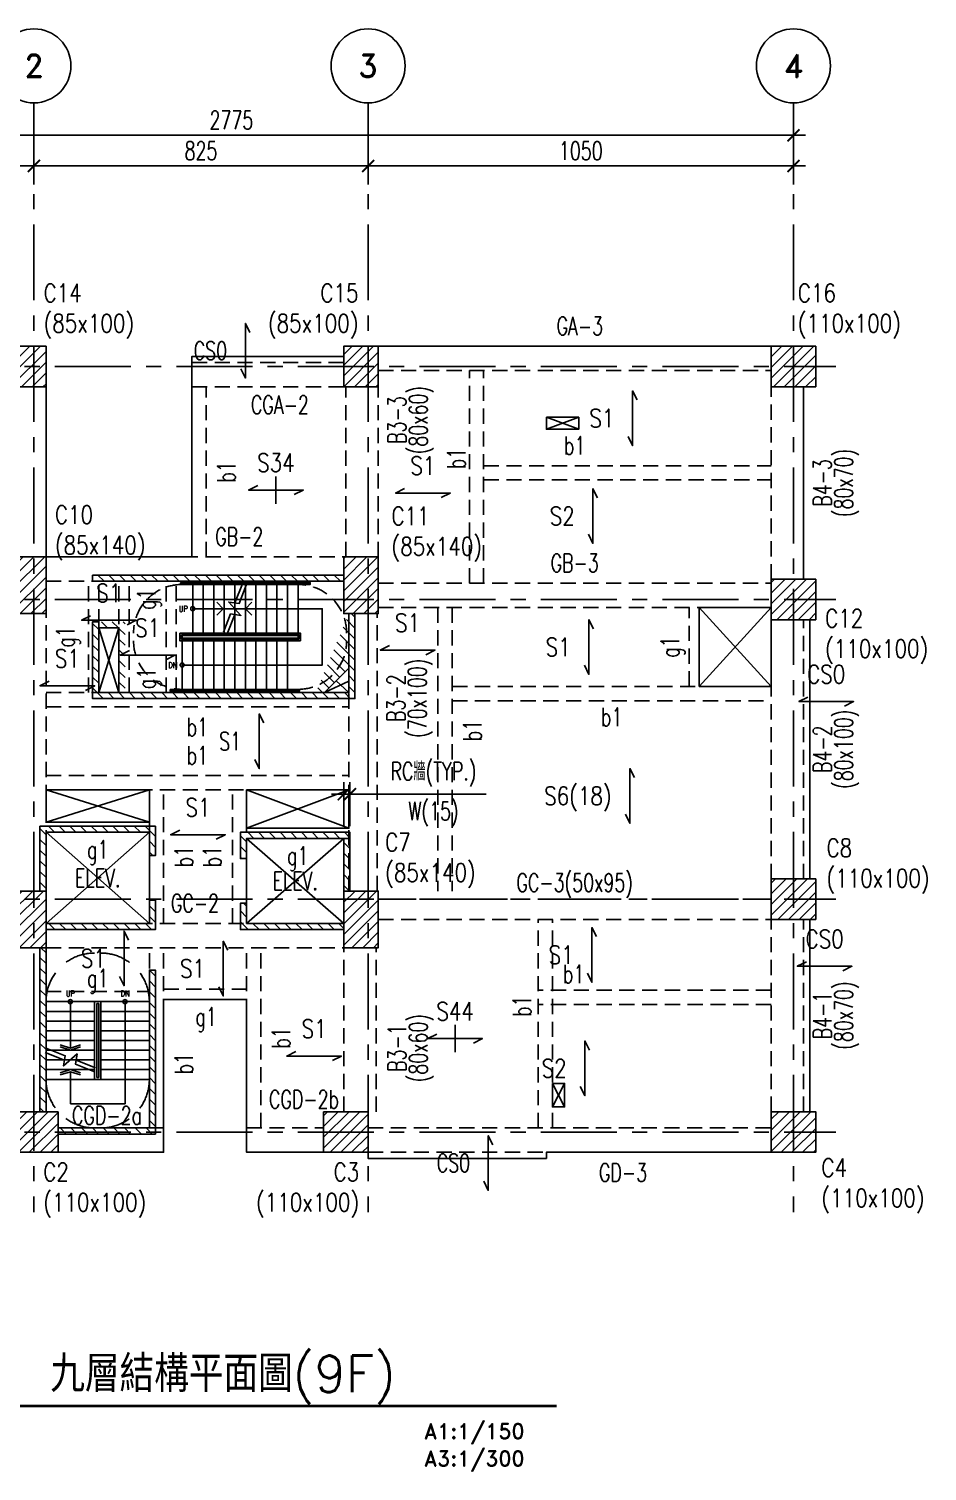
# Model space of a CAD drawing. Header units: millimetres. Extents: x -3377 to 119122, y -22007 to 15479.
# Drawn here: x 65239 to 67457, y -14090 to -10529 of the extents above; entities that cross this region are included whole.
import ezdxf
from ezdxf.enums import TextEntityAlignment as Align

# ---------------------------------------------------------------- set-up
doc = ezdxf.new("R2010")
doc.units = ezdxf.units.MM
doc.header["$LTSCALE"] = 150
doc.header["$MEASUREMENT"] = 0
for name, pattern in [('CENTER', [2, 1.25, -0.25, 0.25, -0.25]), ('CONTINOUS', [0]), ('HIDDEN', [0.375, 0.25, -0.125]), ('HIDDENX2', [0.75, 0.5, -0.25])]:
    doc.linetypes.add(name, pattern=pattern)
doc.layers.get('0').update_dxf_attribs({"plot": 0})
for name, color, linetype in [('S-COL', 7, 'Continuous'), ('S-COLB', 4, 'HIDDEN'), ('S-CONCB-W', 140, 'HIDDEN'), ('S-CONCWALL', 30, 'Continuous'), ('S-DIM', 2, 'Continuous'), ('S-GRID', 1, 'CENTER'), ('S-GRID-DIM', 2, 'Continuous'), ('S-GRID-T', 3, 'Continuous'), ('S-HATCH-COL', 13, 'Continuous'), ('S-HATCH-CONCWALL', 161, 'Continuous'), ('S-OPEN', 13, 'Continuous'), ('S-RCBMB', 3, 'HIDDEN'), ('S-RCBMG', 2, 'HIDDEN'), ('S-SLAB', 5, 'Continuous'), ('S-SLABT', 2, 'Continuous'), ('S-STAIR', 1, 'Continuous'), ('S-TEXT', 2, 'Continuous'), ('S-TEXTB', 3, 'Continuous'), ('S-TEXTC', 3, 'Continuous'), ('S-TEXTG', 2, 'Continuous'), ('S-TITLE', 2, 'Continuous')]:
    doc.layers.add(name, color=color, linetype=linetype)
doc.styles.add('3E', font='simplex.shx', dxfattribs={"width": 0.8, "height": 45, "bigfont": 'dayus.shx'})
doc.styles.add('CD1', font='romand', dxfattribs={"height": 3})
doc.styles.add('CD2', font='romand', dxfattribs={"height": 15})
doc.styles.add('CHINA', font='romans.shx', dxfattribs={"width": 0.8, "bigfont": 'china.shx'})
doc.styles.add('CS4', font='romans.shx', dxfattribs={"width": 0.7, "height": 45, "bigfont": 'lsp.shx'})
doc.dimstyles.new('DIM150', dxfattribs={"dimscale": 15, "dimtxt": 3, "dimasz": 2, "dimexe": 2, "dimexo": 2, "dimgap": 1, "dimtad": 1, "dimdec": 1, "dimdsep": 46, "dimtxsty": 'CS4', "dimblk1": 'ARCHTICK', "dimblk2": 'ARCHTICK', "dimsah": 1, "dimcen": 2, "dimdle": 2, "dimadec": 0, "dimazin": 0, "dimtfac": 1, "dimtdec": 1, "dimtmove": 0, "dimatfit": 3, "dimldrblk": 'TAA', "dimfxl": 0, "dimtolj": 1, "dimarcsym": 0})

# ---------------------------------------------------------------- blocks, each defined once
blk = doc.blocks.new('SG1')
at = {"layer": 'S-GRID-T'}
blk.add_circle((0, 6.09375), 6.09375, dxfattribs=at)
at = {"layer": 'S-GRID-T', "style": 'CD2'}
blk.add_attdef('GRID-BUB', text='', height=3.75, dxfattribs=at).set_placement((0, 6.09375), align=Align.MIDDLE_CENTER)
blk = doc.blocks.new('SG2')
at = {"layer": 'S-GRID-T'}
blk.add_circle((-6.09375, 0), 6.09375, dxfattribs=at)
at = {"layer": 'S-GRID-T', "style": 'CD2'}
blk.add_attdef('GRID-BUB', text='', height=3.75, dxfattribs=at).set_placement((-6.09375, 0), align=Align.MIDDLE_CENTER)
blk = doc.blocks.new('_ARCHTICK')
at = {"color": 0, "linetype": 'ByBlock', "const_width": 0.15}
blk.add_lwpolyline([(-0.5, -0.5), (0.5, 0.5)], dxfattribs=at)
blk = doc.blocks.new('*D71')
at = {"layer": 'DEFPOINTS', "color": 0, "transparency": 16777216}
for p in [(-5535.9, -424.9), (-8310.9, -500.6), (-5535.9, -500.6)]:
    blk.add_point(p, dxfattribs=at)
at = {"layer": 'S-GRID-DIM', "color": 0, "lineweight": -2, "transparency": 16777216}
for p, q in [((-8340.9, -424.9), (-5505.9, -424.9)), ((-8310.9, -470.6), (-8310.9, -394.9)), ((-5535.9, -470.6), (-5535.9, -394.9))]:
    blk.add_line(p, q, dxfattribs=at)
at = {"layer": 'S-GRID-DIM', "color": 0, "lineweight": -2, "transparency": 16777216, "xscale": 30, "yscale": 30, "zscale": 30, "rotation": 180}
blk.add_blockref('_ARCHTICK', (-8310.9, -424.9), dxfattribs=at)
at = {"layer": 'S-GRID-DIM', "color": 0, "lineweight": -2, "transparency": 16777216, "xscale": 30, "yscale": 30, "zscale": 30}
blk.add_blockref('_ARCHTICK', (-5535.9, -424.9), dxfattribs=at)
at = {"layer": 'S-GRID-DIM', "color": 0, "transparency": 16777216, "insert": (-6923.4, -387.4), "char_height": 45, "attachment_point": 5, "style": 'CS4'}
blk.add_mtext('\\A1;2775', dxfattribs=at)
blk = doc.blocks.new('TAA')
at = {"linetype": 'Continuous'}
blk.add_line((0, 0), (-1.66, 0), dxfattribs=at)
blk.add_solid([(-1.5, -0.25), (-1.5, 0.25), (0, 0)], dxfattribs=at)
blk = doc.blocks.new('*D72')
at = {"layer": 'DEFPOINTS', "color": 0, "transparency": 16777216}
for p in [(-7410.9, -500.6), (-8310.9, -576.2), (-7410.9, -576.2)]:
    blk.add_point(p, dxfattribs=at)
at = {"layer": 'S-GRID-DIM', "color": 0, "lineweight": -2, "transparency": 16777216}
for p, q in [((-8310.9, -546.2), (-8310.9, -470.6)), ((-7410.9, -546.2), (-7410.9, -470.6)), ((-8340.9, -500.6), (-7380.9, -500.6))]:
    blk.add_line(p, q, dxfattribs=at)
at = {"layer": 'S-GRID-DIM', "color": 0, "lineweight": -2, "transparency": 16777216, "xscale": 30, "yscale": 30, "zscale": 30, "rotation": 180}
blk.add_blockref('_ARCHTICK', (-8310.9, -500.6), dxfattribs=at)
at = {"layer": 'S-GRID-DIM', "color": 0, "lineweight": -2, "transparency": 16777216, "xscale": 30, "yscale": 30, "zscale": 30}
blk.add_blockref('_ARCHTICK', (-7410.9, -500.6), dxfattribs=at)
at = {"layer": 'S-GRID-DIM', "color": 0, "transparency": 16777216, "insert": (-7860.9, -463.1), "char_height": 45, "attachment_point": 5, "style": 'CS4'}
blk.add_mtext('\\A1;900', dxfattribs=at)
blk = doc.blocks.new('*D73')
at = {"layer": 'DEFPOINTS', "color": 0, "transparency": 16777216}
for p in [(-6585.9, -500.6), (-7410.9, -576.2), (-6585.9, -576.2)]:
    blk.add_point(p, dxfattribs=at)
at = {"layer": 'S-GRID-DIM', "color": 0, "lineweight": -2, "transparency": 16777216}
for p, q in [((-7410.9, -546.2), (-7410.9, -470.6)), ((-6585.9, -546.2), (-6585.9, -470.6)), ((-7440.9, -500.6), (-6555.9, -500.6))]:
    blk.add_line(p, q, dxfattribs=at)
at = {"layer": 'S-GRID-DIM', "color": 0, "lineweight": -2, "transparency": 16777216, "xscale": 30, "yscale": 30, "zscale": 30, "rotation": 180}
blk.add_blockref('_ARCHTICK', (-7410.9, -500.6), dxfattribs=at)
at = {"layer": 'S-GRID-DIM', "color": 0, "lineweight": -2, "transparency": 16777216, "xscale": 30, "yscale": 30, "zscale": 30}
blk.add_blockref('_ARCHTICK', (-6585.9, -500.6), dxfattribs=at)
at = {"layer": 'S-GRID-DIM', "color": 0, "transparency": 16777216, "insert": (-6998.4, -463.1), "char_height": 45, "attachment_point": 5, "style": 'CS4'}
blk.add_mtext('\\A1;825', dxfattribs=at)
blk = doc.blocks.new('*D74')
at = {"layer": 'DEFPOINTS', "color": 0, "transparency": 16777216}
for p in [(-5535.9, -500.6), (-6585.9, -576.2), (-5535.9, -576.2)]:
    blk.add_point(p, dxfattribs=at)
at = {"layer": 'S-GRID-DIM', "color": 0, "lineweight": -2, "transparency": 16777216}
for p, q in [((-6585.9, -546.2), (-6585.9, -470.6)), ((-5535.9, -546.2), (-5535.9, -470.6)), ((-6615.9, -500.6), (-5505.9, -500.6))]:
    blk.add_line(p, q, dxfattribs=at)
at = {"layer": 'S-GRID-DIM', "color": 0, "lineweight": -2, "transparency": 16777216, "xscale": 30, "yscale": 30, "zscale": 30, "rotation": 180}
blk.add_blockref('_ARCHTICK', (-6585.9, -500.6), dxfattribs=at)
at = {"layer": 'S-GRID-DIM', "color": 0, "lineweight": -2, "transparency": 16777216, "xscale": 30, "yscale": 30, "zscale": 30}
blk.add_blockref('_ARCHTICK', (-5535.9, -500.6), dxfattribs=at)
at = {"layer": 'S-GRID-DIM', "color": 0, "transparency": 16777216, "insert": (-6060.9, -463.1), "char_height": 45, "attachment_point": 5, "style": 'CS4'}
blk.add_mtext('\\A1;1050', dxfattribs=at)
blk = doc.blocks.new('*D75')
at = {"layer": 'DEFPOINTS', "color": 0, "transparency": 16777216}
for p in [(-8779.1, -995.9), (-8703.4, -995.9), (-8703.4, -2885.9)]:
    blk.add_point(p, dxfattribs=at)
at = {"layer": 'S-GRID-DIM', "color": 0, "lineweight": -2, "transparency": 16777216}
for p, q in [((-8733.4, -995.9), (-8809.1, -995.9)), ((-8779.1, -2915.9), (-8779.1, -965.9)), ((-8733.4, -2885.9), (-8809.1, -2885.9))]:
    blk.add_line(p, q, dxfattribs=at)
at = {"layer": 'S-GRID-DIM', "color": 0, "lineweight": -2, "transparency": 16777216, "xscale": 30, "yscale": 30, "zscale": 30}
for p, rotation in [((-8779.1, -995.9), 90), ((-8779.1, -2885.9), 270)]:
    blk.add_blockref('_ARCHTICK', p, dxfattribs=dict(at, rotation=rotation))
at = {"layer": 'S-GRID-DIM', "color": 0, "transparency": 16777216, "insert": (-8816.6, -1940.9), "char_height": 45, "attachment_point": 5, "rotation": 90, "style": 'CS4'}
blk.add_mtext('\\A1;1890', dxfattribs=at)
blk = doc.blocks.new('*D76')
at = {"layer": 'DEFPOINTS', "color": 0, "transparency": 16777216}
for p in [(-8703.4, -2310.9), (-8627.8, -2310.9), (-8627.8, -2885.9)]:
    blk.add_point(p, dxfattribs=at)
at = {"layer": 'S-GRID-DIM', "color": 0, "lineweight": -2, "transparency": 16777216}
for p, q in [((-8657.8, -2310.9), (-8733.4, -2310.9)), ((-8703.4, -2915.9), (-8703.4, -2280.9)), ((-8657.8, -2885.9), (-8733.4, -2885.9))]:
    blk.add_line(p, q, dxfattribs=at)
at = {"layer": 'S-GRID-DIM', "color": 0, "lineweight": -2, "transparency": 16777216, "xscale": 30, "yscale": 30, "zscale": 30}
for p, rotation in [((-8703.4, -2310.9), 90), ((-8703.4, -2885.9), 270)]:
    blk.add_blockref('_ARCHTICK', p, dxfattribs=dict(at, rotation=rotation))
at = {"layer": 'S-GRID-DIM', "color": 0, "transparency": 16777216, "insert": (-8740.9, -2598.4), "char_height": 45, "attachment_point": 5, "rotation": 90, "style": 'CS4'}
blk.add_mtext('\\A1;575', dxfattribs=at)
blk = doc.blocks.new('*D77')
at = {"layer": 'DEFPOINTS', "color": 0, "transparency": 16777216}
for p in [(-8703.4, -1570.9), (-8627.8, -1570.9), (-8627.8, -2310.9)]:
    blk.add_point(p, dxfattribs=at)
at = {"layer": 'S-GRID-DIM', "color": 0, "lineweight": -2, "transparency": 16777216}
for p, q in [((-8703.4, -2340.9), (-8703.4, -1540.9)), ((-8657.8, -1570.9), (-8733.4, -1570.9)), ((-8657.8, -2310.9), (-8733.4, -2310.9))]:
    blk.add_line(p, q, dxfattribs=at)
at = {"layer": 'S-GRID-DIM', "color": 0, "lineweight": -2, "transparency": 16777216, "xscale": 30, "yscale": 30, "zscale": 30}
for p, rotation in [((-8703.4, -1570.9), 90), ((-8703.4, -2310.9), 270)]:
    blk.add_blockref('_ARCHTICK', p, dxfattribs=dict(at, rotation=rotation))
at = {"layer": 'S-GRID-DIM', "color": 0, "transparency": 16777216, "insert": (-8740.9, -1940.9), "char_height": 45, "attachment_point": 5, "rotation": 90, "style": 'CS4'}
blk.add_mtext('\\A1;740', dxfattribs=at)
blk = doc.blocks.new('*D78')
at = {"layer": 'DEFPOINTS', "color": 0, "transparency": 16777216}
for p in [(-8703.4, -995.9), (-8627.8, -995.9), (-8627.8, -1570.9)]:
    blk.add_point(p, dxfattribs=at)
at = {"layer": 'S-GRID-DIM', "color": 0, "lineweight": -2, "transparency": 16777216}
for p, q in [((-8657.8, -995.9), (-8733.4, -995.9)), ((-8703.4, -1600.9), (-8703.4, -965.9)), ((-8657.8, -1570.9), (-8733.4, -1570.9))]:
    blk.add_line(p, q, dxfattribs=at)
at = {"layer": 'S-GRID-DIM', "color": 0, "lineweight": -2, "transparency": 16777216, "xscale": 30, "yscale": 30, "zscale": 30}
for p, rotation in [((-8703.4, -995.9), 90), ((-8703.4, -1570.9), 270)]:
    blk.add_blockref('_ARCHTICK', p, dxfattribs=dict(at, rotation=rotation))
at = {"layer": 'S-GRID-DIM', "color": 0, "transparency": 16777216, "insert": (-8740.9, -1283.4), "char_height": 45, "attachment_point": 5, "rotation": 90, "style": 'CS4'}
blk.add_mtext('\\A1;575', dxfattribs=at)
blk = doc.blocks.new('COL(2F-16F)')
for points in [[(-8365.9, -945.9), (-8255.9, -945.9), (-8255.9, -1045.9), (-8365.9, -1045.9)], [(-7380.9, -945.9), (-7465.9, -945.9), (-7465.9, -1045.9), (-7380.9, -1045.9)], [(-6645.9, -945.9), (-6560.9, -945.9), (-6560.9, -1045.9), (-6645.9, -1045.9)], [(-5590.9, -945.9), (-5480.9, -945.9), (-5480.9, -1045.9), (-5590.9, -1045.9)], [(-7380.9, -1465.9), (-7465.9, -1465.9), (-7465.9, -1605.9), (-7380.9, -1605.9)], [(-6645.9, -1465.9), (-6560.9, -1465.9), (-6560.9, -1605.9), (-6645.9, -1605.9)], [(-8365.9, -1510.9), (-8255.9, -1510.9), (-8255.9, -1610.9), (-8365.9, -1610.9)], [(-5590.9, -1520.9), (-5480.9, -1520.9), (-5480.9, -1620.9), (-5590.9, -1620.9)], [(-8365.9, -2245.9), (-8255.9, -2245.9), (-8255.9, -2345.9), (-8365.9, -2345.9)], [(-5590.9, -2260.9), (-5480.9, -2260.9), (-5480.9, -2360.9), (-5590.9, -2360.9)], [(-7465.9, -2290.9), (-7380.9, -2290.9), (-7380.9, -2430.9), (-7465.9, -2430.9)], [(-6645.9, -2290.9), (-6560.9, -2290.9), (-6560.9, -2430.9), (-6645.9, -2430.9)], [(-8365.9, -2835.9), (-8255.9, -2835.9), (-8255.9, -2935.9), (-8365.9, -2935.9)], [(-7350.9, -2835.9), (-7460.9, -2835.9), (-7460.9, -2935.9), (-7350.9, -2935.9)], [(-6695.9, -2835.9), (-6585.9, -2835.9), (-6585.9, -2935.9), (-6695.9, -2935.9)], [(-5590.9, -2835.9), (-5480.9, -2835.9), (-5480.9, -2935.9), (-5590.9, -2935.9)]]:
    blk.add_lwpolyline(points, close=True)
blk = doc.blocks.new('WALL(2F-14F)')
for points in [[(-7265.9, -1510.9), (-6645.9, -1510.9), (-6645.9, -1525.9), (-7265.9, -1525.9)], [(-7395.9, -2430.9), (-7380.9, -2430.9), (-7380.9, -2835.9), (-7395.9, -2835.9)]]:
    blk.add_lwpolyline(points, close=True)
for points in [[(-6633.4, -1800.9), (-7250.9, -1800.9), (-7250.9, -1625.9), (-7265.9, -1625.9), (-7265.9, -1815.9), (-6618.4, -1815.9), (-6618.4, -1605.9), (-6633.4, -1605.9)], [(-6633.4, -1605.9), (-6633.4, -1800.9)], [(-7380.9, -2290.9), (-7380.9, -2145.9), (-7125.9, -2145.9), (-7125.9, -2203.4), (-7110.9, -2203.4), (-7110.9, -2130.9), (-7395.9, -2130.9), (-7395.9, -2290.9), (-7380.9, -2290.9)], [(-6630.9, -2290.9), (-6630.9, -2145.9), (-6900.9, -2145.9), (-6900.9, -2210.9), (-6885.9, -2210.9), (-6885.9, -2160.9), (-6645.9, -2160.9), (-6645.9, -2290.9), (-6630.9, -2290.9)], [(-7380.9, -2385.9), (-7110.9, -2385.9), (-7110.9, -2313.4), (-7125.9, -2313.4), (-7125.9, -2370.9), (-7380.9, -2370.9), (-7380.9, -2385.9)], [(-7350.9, -2875.9), (-7125.9, -2875.9), (-7125.9, -2485.9), (-7110.9, -2485.9), (-7110.9, -2890.9), (-7350.9, -2890.9), (-7350.9, -2875.9)]]:
    blk.add_lwpolyline(points)
at = {"elevation": 1.1}
blk.add_lwpolyline([(-6645.9, -2370.9), (-6885.9, -2370.9), (-6885.9, -2320.9), (-6900.9, -2320.9), (-6900.9, -2385.9), (-6645.9, -2385.9), (-6645.9, -2370.9)], dxfattribs=at)
blk = doc.blocks.new('*D129')
at = {"layer": 'DEFPOINTS', "color": 0, "transparency": 16777216}
for p in [(66031.5, -12418.7), (66016.5, -12527.9), (66031.5, -12527.9)]:
    blk.add_point(p, dxfattribs=at)
at = {"layer": 'S-DIM', "color": 0, "lineweight": -2, "transparency": 16777216}
for p, q in [((66016.5, -12497.9), (66016.5, -12388.7)), ((66031.5, -12497.9), (66031.5, -12388.7)), ((66016.5, -12418.7), (65986.5, -12418.7)), ((66016.5, -12418.7), (66031.5, -12418.7)), ((66031.5, -12418.7), (66367.8, -12418.7))]:
    blk.add_line(p, q, dxfattribs=at)
at = {"layer": 'S-DIM', "color": 0, "lineweight": -2, "transparency": 16777216, "xscale": 30, "yscale": 30, "zscale": 30}
blk.add_blockref('_ARCHTICK', (66016.5, -12418.7), dxfattribs=at)
at = {"layer": 'S-DIM', "color": 0, "lineweight": -2, "transparency": 16777216, "xscale": 30, "yscale": 30, "zscale": 30, "rotation": 180}
blk.add_blockref('_ARCHTICK', (66031.5, -12418.7), dxfattribs=at)
at = {"layer": 'S-DIM', "color": 0, "transparency": 16777216, "char_height": 45, "attachment_point": 5, "style": 'CS4'}
for s, insert in [('\\A1;RC牆(TYP.)', (66237.9, -12369.5)), ('\\A1;W(15)', (66237.9, -12468))]:
    blk.add_mtext(s, dxfattribs=dict(at, insert=insert))
blk = doc.blocks.new('_PStStr')
blk.add_circle((0, 0), 0.05)
blk = doc.blocks.new('STAIR(2F-16F)')
for p, q in [((-7018.9, -1653.9, -0.5), (-7018.9, -1533.9, -0.5)), ((-6992.9, -1653.9), (-6992.9, -1533.9)), ((-6966.9, -1653.9), (-6966.9, -1533.9)), ((-6940.9, -1653.9), (-6940.9, -1533.9)), ((-6914.9, -1653.9), (-6914.9, -1533.9)), ((-6896.2, -1532.1), (-6914.7, -1579.6)), ((-6888.9, -1653.9), (-6888.9, -1533.9)), ((-6862.9, -1653.9), (-6862.9, -1533.9)), ((-6836.9, -1653.9), (-6836.9, -1533.9)), ((-6810.9, -1653.9), (-6810.9, -1533.9)), ((-6784.9, -1653.9), (-6784.9, -1533.9)), ((-6758.9, -1653.9), (-6758.9, -1533.9)), ((-6933.6, -1655.7), (-6915.1, -1608.2)), ((-7044.9, -1672.9), (-7044.9, -1792.9)), ((-7018.9, -1672.9, 0.5), (-7018.9, -1792.9, 0.5)), ((-6992.9, -1672.9, 0.5), (-6992.9, -1792.9, 0.5)), ((-6966.9, -1672.9, 0.5), (-6966.9, -1792.9, 0.5)), ((-6940.9, -1672.9, 0.5), (-6940.9, -1792.9, 0.5)), ((-6914.9, -1672.9, 0.5), (-6914.9, -1792.9, 0.5)), ((-6888.9, -1672.9, 0.5), (-6888.9, -1792.9, 0.5)), ((-6862.9, -1672.9, 0.5), (-6862.9, -1792.9, 0.5)), ((-6836.9, -1672.9, 0.5), (-6836.9, -1792.9, 0.5)), ((-6810.9, -1672.9, 0.5), (-6810.9, -1792.9, 0.5)), ((-6784.9, -1672.9, 0.5), (-6784.9, -1792.9, 0.5)), ((-7185.9, -2563.9), (-7185.9, -2815.9)), ((-7382.7, -2689.6), (-7335.1, -2708.6)), ((-7320.9, -2815.9), (-7320.9, -2736.9)), ((-7259, -2727.3), (-7306.6, -2708.2)), ((-7185.9, -2815.9), (-7320.9, -2815.9))]:
    blk.add_line(p, q)
at = {"linetype": 'CONTINOUS'}
for p, q in [((-7260.9, -2563.9), (-7380.9, -2563.9)), ((-7260.9, -2563.9), (-7260.9, -2674.9)), ((-7245.9, -2563.9), (-7260.9, -2563.9)), ((-7245.9, -2563.9), (-7125.9, -2563.9)), ((-7245.9, -2755.9), (-7245.9, -2563.9)), ((-7260.9, -2587.9), (-7380.9, -2587.9)), ((-7255.9, -2568.9), (-7255.9, -2676.2)), ((-7250.9, -2568.9), (-7255.9, -2568.9)), ((-7250.9, -2750.9), (-7250.9, -2568.9)), ((-7245.9, -2587.9), (-7125.9, -2587.9)), ((-7260.9, -2611.9), (-7380.9, -2611.9)), ((-7245.9, -2611.9), (-7125.9, -2611.9)), ((-7260.9, -2635.9), (-7380.9, -2635.9)), ((-7260.9, -2659.9), (-7380.9, -2659.9)), ((-7245.9, -2635.9), (-7125.9, -2635.9)), ((-7245.9, -2659.9), (-7125.9, -2659.9)), ((-7260.9, -2683.9), (-7380.9, -2683.9)), ((-7260.9, -2683.9), (-7380.9, -2683.9)), ((-7260.9, -2674.9), (-7260.9, -2755.9)), ((-7255.9, -2676.2), (-7255.9, -2750.9)), ((-7245.9, -2683.9), (-7125.9, -2683.9)), ((-7245.9, -2683.9), (-7125.9, -2683.9)), ((-7260.9, -2707.9), (-7380.9, -2707.9)), ((-7260.9, -2731.9), (-7380.9, -2731.9)), ((-7260.9, -2731.9), (-7380.9, -2731.9)), ((-7245.9, -2707.9), (-7125.9, -2707.9)), ((-7245.9, -2731.9), (-7125.9, -2731.9)), ((-7245.9, -2731.9), (-7125.9, -2731.9)), ((-7260.9, -2755.9), (-7380.9, -2755.9)), ((-7260.9, -2755.9), (-7245.9, -2755.9)), ((-7255.9, -2750.9), (-7250.9, -2750.9)), ((-7245.9, -2755.9), (-7125.9, -2755.9))]:
    blk.add_line(p, q, dxfattribs=at)
for points, elevation in [([(-7048.9, -1533.9), (-6728.9, -1533.9), (-6728.9, -1529.9), (-7048.9, -1529.9)], -0.5), ([(-7074.9, -1792.9), (-6754.9, -1792.9), (-6754.9, -1796.9), (-7074.9, -1796.9)], 0.5)]:
    blk.add_lwpolyline(points, close=True, dxfattribs=dict(elevation=elevation))
for points in [[(-6942.9, -1652.1), (-6925.2, -1606.7), (-6899.9, -1610.5), (-6929.9, -1577.3), (-6904.5, -1581.2), (-6886.8, -1535.7)], [(-7018.9, -1593.9), (-7018.9, -1593.9), (-6698.9, -1593.9), (-6698.9, -1732.9), (-7044.9, -1732.9)], [(-6959.2, -1578), (-6943.3, -1593.9), (-6959.2, -1609.8)], [(-6873, -1578), (-6888.9, -1593.9), (-6873, -1609.8)], [(-7050.9, -1653.9), (-6752.9, -1653.9), (-6752.9, -1672.9), (-7050.9, -1672.9), (-7050.9, -1653.9), (-7050.9, -1653.9)], [(-7380.9, -2563.9), (-7380.9, -2755.9)], [(-7320.9, -2678.9), (-7320.9, -2563.9)], [(-7125.9, -2755.9), (-7125.9, -2563.9)], [(-7379, -2679.3), (-7333.5, -2697.5), (-7337.6, -2722.8), (-7304.2, -2693.1), (-7308.2, -2718.4), (-7262.7, -2736.6)], [(-7345.7, -2670.9), (-7320.9, -2678.9), (-7296.1, -2670.9)], [(-7345.7, -2675.9), (-7320.9, -2683.9), (-7296.1, -2675.9)], [(-7345.7, -2740), (-7320.9, -2731.9), (-7296.1, -2740)], [(-7345.7, -2745), (-7320.9, -2736.9), (-7296.1, -2745)]]:
    blk.add_lwpolyline(points)
for points in [[(-7046.9, -1657.9), (-6756.9, -1657.9), (-6756.9, -1668.9), (-7046.9, -1668.9)], [(-7044.9, -1659.9), (-6758.9, -1659.9), (-6758.9, -1666.9), (-7044.9, -1666.9)]]:
    blk.add_lwpolyline(points, close=True)
for centre in [(-7320.9, -2563.9), (-7185.9, -2563.9)]:
    blk.add_circle(centre, 5)
at = {"linetype": 'HIDDEN'}
for centre, start, end in [((-7044.9, -1653.9), 90, 180), ((-6758.9, -1653.9, 0.5), 0, 90), ((-7044.9, -1672.9, 0.5), 180, 270), ((-6758.9, -1672.9, 1.1), 270, 0)]:
    blk.add_arc(centre, 120, start, end, dxfattribs=at)
at = {"linetype": 'HIDDENX2'}
for centre, start, end in [((-7260.9, -2563.9), 90.0007, 179.9999), ((-7245.9, -2563.9), 0.0001, 89.9993), ((-7260.9, -2755.9), 180.0008, 270.0033), ((-7245.9, -2755.9), 269.9967, 359.9992)]:
    blk.add_arc(centre, 120, start, end, dxfattribs=at)
at = {"extrusion": (0, 0, -1), "xscale": 100.0331502916424, "yscale": 100.0331502916424, "zscale": -1.000331502916421, "rotation": 90}
for p in [(7018.9, -1593.9), (7044.9, -1732.9)]:
    blk.add_blockref('_PStStr', p, dxfattribs=at)
at = {"style": 'CHINA', "width": 0.8}
for s, p in [('UP', (-7053.1, -1601.6, -0.5)), ('DN', (-7079.1, -1740.6)), ('UP', (-7331.9, -2551.2)), ('DN', (-7196.9, -2551.2))]:
    blk.add_text(s, height=15, dxfattribs=at).set_placement(p)
blk = doc.blocks.new('LINE(2)')
at = {"layer": 'S-GRID'}
for points in [[(-8310.87, -344.9), (-8310.87, -3083.41)], [(-7410.87, -344.9), (-7410.87, -3083.41)], [(-6585.87, -344.9), (-6585.87, -3083.41)], [(-5535.87, -344.9), (-5535.87, -3083.41)], [(-8859.11, -995.91), (-5430.87, -995.91)], [(-8859.11, -1570.91), (-5430.87, -1570.91)], [(-8859.11, -2310.91), (-5430.87, -2310.91)], [(-8859.11, -2885.91), (-5430.87, -2885.91)]]:
    blk.add_lwpolyline(points, dxfattribs=at)
at = {"layer": 'S-GRID-T', "xscale": 15, "yscale": 15, "zscale": 15}
for name, p, values in [('SG1', (-8310.87, -344.9), {'GRID-BUB': '1'}), ('SG1', (-7410.87, -344.9), {'GRID-BUB': '2'}), ('SG1', (-6585.87, -344.9), {'GRID-BUB': '3'}), ('SG1', (-5535.87, -344.9), {'GRID-BUB': '4'}), ('SG2', (-8859.11, -995.91), {'GRID-BUB': 'A'}), ('SG2', (-8859.11, -1570.91), {'GRID-BUB': 'B'}), ('SG2', (-8859.11, -2310.91), {'GRID-BUB': 'C'}), ('SG2', (-8859.11, -2885.91), {'GRID-BUB': 'D'})]:
    blk.add_blockref(name, p, dxfattribs=at).add_auto_attribs(values)
at = {"layer": 'S-GRID-DIM'}
for base, p1, p2, picture, middle in [((-5535.87, -424.9), (-8310.87, -500.57), (-5535.87, -500.57), '*D71', (-6923.37, -387.4)), ((-7410.87, -500.57), (-8310.87, -576.23), (-7410.87, -576.23), '*D72', (-7860.87, -463.07)), ((-6585.87, -500.57), (-7410.87, -576.23), (-6585.87, -576.23), '*D73', (-6998.37, -463.07)), ((-5535.87, -500.57), (-6585.87, -576.23), (-5535.87, -576.23), '*D74', (-6060.87, -463.07))]:
    dim = blk.add_linear_dim(base=base, p1=p1, p2=p2, dimstyle='DIM150', dxfattribs=at)
    dim.commit()
    dim.dimension.update_dxf_attribs({"geometry": picture, "text_midpoint": middle})
for base, p1, p2, picture, middle in [((-8779.11, -995.91), (-8703.44, -2885.91), (-8703.44, -995.91), '*D75', (-8816.61, -1940.91)), ((-8703.44, -995.91), (-8627.78, -1570.91), (-8627.78, -995.91), '*D78', (-8740.94, -1283.41)), ((-8703.44, -1570.91), (-8627.78, -2310.91), (-8627.78, -1570.91), '*D77', (-8740.94, -1940.91)), ((-8703.44, -2310.91), (-8627.78, -2885.91), (-8627.78, -2310.91), '*D76', (-8740.94, -2598.41))]:
    dim = blk.add_linear_dim(base=base, p1=p1, p2=p2, angle=90, dimstyle='DIM150', dxfattribs=at)
    dim.commit()
    dim.dimension.update_dxf_attribs({"geometry": picture, "text_midpoint": middle})

msp = doc.modelspace()

# ---------------------------------------------------------------- hatches: boundary and pattern name
at = {"layer": 'S-HATCH-COL'}
h = msp.add_hatch(dxfattribs=at)
h.set_pattern_fill('ANSI31', color=256, scale=150, style=0)
h.set_pattern_definition([(45, (24220.8, -18127.114), (-13.258252, 13.258252), [])])
h.paths.add_polyline_path([(67071.53, -11887.89), (67181.53, -11887.89), (67181.53, -11987.89), (67071.53, -11987.89)])
h.paths.add_polyline_path([(67071.53, -12627.89), (67181.53, -12627.89), (67181.53, -12727.89), (67071.53, -12727.89)])
h.paths.add_polyline_path([(67071.53, -13202.89), (67181.53, -13202.89), (67181.53, -13302.89), (67071.53, -13302.89)])
h.paths.add_polyline_path([(65966.53, -13202.89), (66076.53, -13202.89), (66076.53, -13302.89), (65966.53, -13302.89)])
h.paths.add_polyline_path([(65311.53, -13202.89), (65201.53, -13202.89), (65201.53, -13302.89), (65311.53, -13302.89)])
h.paths.add_polyline_path([(64296.53, -11312.89), (64406.53, -11312.89), (64406.53, -11412.89), (64296.53, -11412.89)])
h.paths.add_polyline_path([(64296.53, -11877.89), (64406.53, -11877.89), (64406.53, -11977.89), (64296.53, -11977.89)])
h.paths.add_polyline_path([(64296.53, -12612.89), (64406.53, -12612.89), (64406.53, -12712.89), (64296.53, -12712.89)])
h.paths.add_polyline_path([(64296.53, -13202.89), (64406.53, -13202.89), (64406.53, -13302.89), (64296.53, -13302.89)])
h.paths.add_polyline_path([(65281.53, -11312.89), (65196.53, -11312.89), (65196.53, -11412.89), (65281.53, -11412.89)])
h.paths.add_polyline_path([(66016.53, -12657.89), (66101.53, -12657.89), (66101.53, -12797.89), (66016.53, -12797.89)])
h.paths.add_polyline_path([(66016.53, -11832.89), (66101.53, -11832.89), (66101.53, -11972.89), (66016.53, -11972.89)])
h.paths.add_polyline_path([(65281.53, -11832.89), (65196.53, -11832.89), (65196.53, -11972.89), (65281.53, -11972.89)])
h.paths.add_polyline_path([(65196.53, -12657.89), (65281.53, -12657.89), (65281.53, -12797.89), (65196.53, -12797.89)])
h.paths.add_polyline_path([(66016.53, -11312.89), (66101.53, -11312.89), (66101.53, -11412.89), (66016.53, -11412.89)])
h.paths.add_polyline_path([(67071.53, -11312.89), (67181.53, -11312.89), (67181.53, -11412.89), (67071.53, -11412.89)])
at = {"layer": 'S-HATCH-CONCWALL'}
h = msp.add_hatch(dxfattribs=at)
h.set_pattern_fill('ANSI31', color=256, scale=150, angle=90, style=0)
h.set_pattern_definition([(135, (24220.8, -18127.114), (-13.258252, -13.258252), [])])
h.paths.add_polyline_path([(65266.53, -12797.89), (65281.53, -12797.89), (65281.53, -13202.89), (65266.53, -13202.89)])
h.paths.add_polyline_path([(65311.53, -13242.89), (65536.53, -13242.89), (65536.53, -12852.89), (65551.53, -12852.89), (65551.53, -13257.89), (65311.53, -13257.89)])
h.paths.add_polyline_path([(65281.53, -12752.89), (65551.53, -12752.89), (65551.53, -12680.39), (65536.53, -12680.39), (65536.53, -12737.89), (65281.53, -12737.89)])
h.paths.add_polyline_path([(65281.53, -12657.89), (65281.53, -12512.89), (65536.53, -12512.89), (65536.53, -12570.39), (65551.53, -12570.39), (65551.53, -12497.89), (65266.53, -12497.89), (65266.53, -12657.89)])
h.paths.add_polyline_path([(66031.53, -12657.89), (66031.53, -12512.89), (65761.53, -12512.89), (65761.53, -12577.89), (65776.53, -12577.89), (65776.53, -12527.89), (66016.53, -12527.89), (66016.53, -12657.89)])
edge = h.paths.add_edge_path()
edge.add_line((66016.53, -12737.89), (65776.53, -12737.89))
edge.add_line((65776.53, -12737.89), (65776.53, -12687.89))
edge.add_line((65776.53, -12687.89), (65761.53, -12687.89))
edge.add_line((65761.53, -12687.89), (65761.53, -12752.89))
edge.add_line((65761.53, -12752.89), (66016.53, -12752.89))
edge.add_line((66016.53, -12752.89), (66016.53, -12737.89))
h.paths.add_polyline_path([(65396.53, -11877.89), (66016.53, -11877.89), (66016.53, -11892.89), (65396.53, -11892.89)])
edge = h.paths.add_edge_path(flags=16)
edge.add_line((66029.03, -11972.89), (66029.03, -12086.67))
h.paths.add_polyline_path([(65411.53, -12007.89), (65461.53, -12007.89), (65461.53, -12167.89), (65411.53, -12167.89)], flags=17)
edge = h.paths.add_edge_path(flags=16)
edge.add_line((65947.82, -12167.89), (66029.03, -12086.67))
edge = h.paths.add_edge_path(flags=16)
edge.add_line((66029.03, -12107.89), (65969.03, -12167.89))
edge = h.paths.add_edge_path()
edge.add_line((65947.82, -12167.89), (65476.53, -12167.89))
edge.add_line((65476.53, -12167.89), (65476.53, -11992.89))
edge.add_line((65476.53, -11992.89), (65396.53, -11992.89))
edge.add_line((65396.53, -11992.89), (65396.53, -12182.89))
edge.add_line((65396.53, -12182.89), (66044.03, -12182.89))
edge.add_line((66044.03, -12182.89), (66044.03, -11972.89))
edge.add_line((66044.03, -11972.89), (66029.03, -11972.89))
edge = h.paths.add_edge_path(flags=16)
edge.add_line((66029.03, -12107.89), (66029.03, -12167.89))
edge.add_line((66029.03, -12167.89), (65969.03, -12167.89))

# ---------------------------------------------------------------- linework, layer by layer
at = {"layer": 'S-OPEN'}
for p, q in [((66516.53, -11487.88), (66596.53, -11517.88)), ((66596.53, -11487.88), (66516.53, -11517.88)), ((66894.03, -12152.89), (67071.53, -11957.89)), ((67071.53, -12152.89), (66894.03, -11957.89)), ((65411.53, -12007.89), (65461.53, -12167.89)), ((65461.53, -12007.89), (65411.53, -12167.89)), ((65281.53, -12407.89), (65536.53, -12487.89)), ((65536.53, -12407.89), (65281.53, -12487.89)), ((65776.53, -12407.89), (66029.03, -12502.89)), ((66029.03, -12407.89), (65776.53, -12502.89)), ((65281.53, -12512.89), (65536.53, -12737.89)), ((65536.53, -12512.89), (65281.53, -12737.89)), ((65776.53, -12527.89), (66016.53, -12737.89)), ((66016.53, -12527.89), (65776.53, -12737.89)), ((66531.53, -13132.89), (66561.53, -13190.89)), ((66561.53, -13132.89), (66531.53, -13190.89))]:
    msp.add_line(p, q, dxfattribs=at)
for points in [[(65969.03, -12167.89), (66029.03, -12139.96)], [(65997.75, -12139.16), (66029.03, -12167.89)]]:
    msp.add_lwpolyline(points, dxfattribs=at)
at = {"layer": 'S-RCBMB'}
for p, q in [((66326.53, -11897.89), (66326.53, -11372.89)), ((66361.53, -11897.89), (66361.53, -11372.89)), ((65641.53, -11832.89), (65641.53, -11412.89)), ((65676.53, -11832.89), (65676.53, -11412.89)), ((66361.53, -11607.89), (67071.53, -11607.89)), ((66361.53, -11642.89), (67071.53, -11642.89)), ((65386.53, -12167.89, 0.54), (65386.53, -11892.89, 0.54)), ((65411.53, -12167.89, 0.54), (65411.53, -11892.89, 0.54)), ((65461.53, -12167.89, 0.54), (65461.53, -11892.89, 0.54)), ((65486.53, -12167.89, 0.54), (65486.53, -11892.89, 0.54)), ((65577.94, -12167.89, 0.54), (65577.94, -11892.89, 0.54)), ((65602.94, -12167.89, 0.54), (65602.94, -11892.89, 0.54)), ((66249.03, -11957.89), (66249.03, -12657.89)), ((66284.03, -11957.89), (66284.03, -12657.89)), ((66869.03, -12152.89), (66869.03, -11957.89)), ((66894.03, -12152.89), (66894.03, -11957.89)), ((65281.53, -12167.89, 0), (66029.03, -12167.89, 0)), ((66284.03, -12152.89), (67071.53, -12152.89)), ((65281.53, -12202.89, 0), (66029.03, -12202.89, 0)), ((66284.03, -12187.89), (67071.53, -12187.89)), ((65281.53, -12372.89, 0), (66029.03, -12372.89, 0)), ((65281.53, -12407.89, 0), (66029.03, -12407.89, 0)), ((65536.53, -12737.89), (65536.53, -12407.89)), ((65571.53, -12737.89), (65571.53, -12407.89)), ((65741.53, -12737.89), (65741.53, -12407.89)), ((65776.53, -12737.89), (65776.53, -12407.89)), ((65281.53, -12487.89), (65536.53, -12487.89)), ((65281.53, -12512.89), (65536.53, -12512.89)), ((65776.53, -12502.89), (66029.03, -12502.89)), ((65776.53, -12527.89), (66029.03, -12527.89)), ((66496.53, -13242.89), (66496.53, -12727.89)), ((66531.53, -13242.89), (66531.53, -12727.89)), ((65536.53, -13242.89), (65536.53, -12797.89)), ((65571.53, -13242.89), (65571.53, -12797.89)), ((65776.53, -13242.89), (65776.53, -12797.89)), ((65811.53, -13242.89), (65811.53, -12797.89)), ((65281.53, -12905.89), (65536.53, -12905.89)), ((65571.53, -12900.39), (65776.53, -12900.39)), ((65571.53, -12925.39), (65776.53, -12925.39)), ((67071.53, -12902.89), (66496.53, -12902.89)), ((65281.53, -12930.89), (65536.53, -12930.89)), ((67071.53, -12937.89), (66496.53, -12937.89))]:
    msp.add_line(p, q, dxfattribs=at)
at = {"layer": 'S-RCBMG'}
for p, q in [((66101.53, -11312.89, 1.07), (67071.53, -11312.89, 1.07)), ((65641.53, -11352.88), (66016.53, -11352.89)), ((66101.53, -11372.89, 1.07), (67071.53, -11372.89, 1.07)), ((65281.53, -11832.89), (65281.53, -11412.89)), ((65641.53, -11412.88), (66016.53, -11412.89)), ((66021.53, -11832.89), (66021.53, -11412.89)), ((66101.53, -11832.89), (66101.53, -11412.89)), ((67071.53, -11887.89), (67071.53, -11412.89)), ((67151.53, -11887.89), (67151.53, -11412.89)), ((65281.53, -11832.89), (66016.53, -11832.89)), ((65281.53, -11892.89), (66016.53, -11892.89)), ((66101.53, -11897.89), (67071.53, -11897.89)), ((66101.53, -11957.89), (67071.53, -11957.89)), ((65281.53, -12657.89), (65281.53, -11972.89)), ((66029.03, -12657.89), (66029.03, -11972.89)), ((66099.03, -12657.89), (66099.03, -11972.89)), ((67071.53, -12627.89), (67071.53, -11987.89)), ((67151.53, -12627.89), (67151.53, -11987.89)), ((66101.53, -12677.89), (67071.53, -12677.89)), ((65281.53, -12737.89), (66016.53, -12737.89)), ((66101.53, -12727.89), (67071.53, -12727.89)), ((67071.53, -13202.89), (67071.53, -12727.89)), ((67151.53, -13202.89), (67151.53, -12727.89)), ((65281.53, -12797.89), (66016.53, -12797.89)), ((65281.53, -13202.89), (65281.53, -12797.89)), ((66016.53, -13202.89), (66016.53, -12797.89)), ((66096.53, -13202.89), (66096.53, -12797.89)), ((65311.53, -13242.89), (65571.53, -13242.89)), ((65776.53, -13242.89), (65966.53, -13242.89)), ((66076.53, -13242.89), (67071.53, -13242.89)), ((65311.53, -13302.89), (65571.53, -13302.89)), ((65776.53, -13302.89), (65966.53, -13302.89)), ((66076.53, -13302.89), (67071.53, -13302.89))]:
    msp.add_line(p, q, dxfattribs=at)
at = {"layer": 'S-SLAB'}
for points in [[(65216.53, -13302.89), (65571.53, -13302.89), (65571.53, -12925.39), (65776.53, -12925.39), (65776.53, -13302.89), (66076.53, -13302.89), (66076.53, -13302.89), (66076.53, -13317.89), (66516.53, -13317.89), (66516.53, -13302.88), (67181.53, -13302.89), (67181.53, -13202.89), (67166.53, -13202.89), (67166.53, -12727.89), (67181.53, -12727.89), (67181.53, -12627.89), (67166.53, -12627.89), (67166.53, -12162.89), (67166.53, -12162.89), (67166.53, -11987.89), (67181.53, -11987.89), (67181.53, -11887.89), (67151.53, -11887.89), (67151.53, -11412.89), (67181.53, -11412.89), (67181.53, -11312.89), (66016.53, -11312.89), (66016.53, -11337.89), (65826.53, -11337.89), (65826.53, -11337.89), (65641.53, -11337.89), (65641.53, -11832.89), (65281.53, -11832.89), (65281.53, -11312.89), (65211.53, -11312.89)], [(65969.03, -12167.89), (66029.03, -12107.89), (66029.03, -12167.89), (65969.03, -12167.89)]]:
    msp.add_lwpolyline(points, dxfattribs=at)
for points in [[(66516.53, -11487.88), (66596.53, -11487.88), (66596.53, -11517.88), (66516.53, -11517.88)], [(66894.03, -12152.89), (67071.53, -12152.89), (67071.53, -11957.89), (66894.03, -11957.89)], [(65411.53, -12007.89), (65461.53, -12007.89), (65461.53, -12167.89), (65411.53, -12167.89)], [(65281.53, -12407.89), (65536.53, -12407.89), (65536.53, -12487.89), (65281.53, -12487.89)], [(65776.53, -12407.89), (66029.03, -12407.89), (66029.03, -12502.89), (65776.53, -12502.89)], [(65281.53, -12512.89), (65536.53, -12512.89), (65536.53, -12737.89), (65281.53, -12737.89)], [(65776.53, -12527.89), (66016.53, -12527.89), (66016.53, -12737.89), (65776.53, -12737.89)], [(66531.53, -13132.89), (66561.53, -13132.89), (66561.53, -13190.89), (66531.53, -13190.89)]]:
    msp.add_lwpolyline(points, close=True, dxfattribs=at)
at = {"layer": 'S-SLABT', "color": 1}
for p, q in [((65849.03, -11634.14), (65849.03, -11701.64)), ((66291.33, -12988.44), (66291.33, -13055.94))]:
    msp.add_line(p, q, dxfattribs=at)
for points in [[(65784.7, -11278.86), (65773.45, -11256.36), (65773.45, -11391.36), (65762.2, -11368.86)], [(66740.7, -11445.39), (66729.45, -11422.89), (66729.45, -11557.89), (66718.2, -11535.39)], [(65894.03, -11679.14), (65916.53, -11667.89), (65781.53, -11667.89), (65804.03, -11656.64)], [(66256.74, -11686.51), (66279.24, -11675.26), (66144.24, -11675.26), (66166.74, -11664.01)], [(66642.78, -11686.91), (66631.53, -11664.41), (66631.53, -11799.41), (66620.28, -11776.91)], [(65481.53, -12000.69), (65504.03, -11989.44), (65369.03, -11989.44), (65391.53, -11978.19)], [(66632.78, -12010.39), (66621.53, -11987.89), (66621.53, -12122.89), (66610.28, -12100.39)], [(66219.03, -12074.32), (66241.53, -12063.07), (66106.53, -12063.07), (66129.03, -12051.82)], [(67252.32, -12201.31), (67274.82, -12190.06), (67139.82, -12190.06), (67162.32, -12178.81)], [(66734.03, -12377.89), (66722.78, -12355.39), (66722.78, -12490.39), (66711.53, -12467.89)], [(65701.53, -12530.04), (65724.03, -12518.79), (65589.03, -12518.79), (65611.53, -12507.54)], [(66640.28, -12770.39), (66629.03, -12747.89), (66629.03, -12882.89), (66617.78, -12860.39)], [(65485.4, -12779.09), (65474.15, -12756.59), (65474.15, -12891.59), (65462.9, -12869.09)], [(65730.28, -12804.14), (65719.03, -12781.64), (65719.03, -12916.64), (65707.78, -12894.14)], [(67248.52, -12854.84), (67271.02, -12843.59), (67136.02, -12843.59), (67158.52, -12832.34)], [(66336.33, -13033.44), (66358.83, -13022.19), (66223.83, -13022.19), (66246.33, -13010.94)], [(66622.87, -13050.39), (66611.62, -13027.89), (66611.62, -13162.89), (66600.37, -13140.39)], [(65988.32, -13076.64), (66010.82, -13065.39), (65875.82, -13065.39), (65898.32, -13054.14)], [(66384.49, -13284.55), (66373.24, -13262.05), (66373.24, -13397.05), (66361.99, -13374.55)]]:
    msp.add_lwpolyline(points, dxfattribs=at)
for points, elevation in [([(65577.24, -12086.64), (65599.74, -12075.39), (65464.74, -12075.39), (65487.24, -12064.14)], 0.54), ([(65379.03, -12162.42), (65401.53, -12151.17), (65266.53, -12151.17), (65289.03, -12139.92)], 0), ([(65819.19, -12242.89), (65807.94, -12220.39), (65807.94, -12355.39), (65796.69, -12332.89)], 0)]:
    msp.add_lwpolyline(points, dxfattribs=dict(at, elevation=elevation))
at = {"layer": 'S-TITLE', "const_width": 6.25}
msp.add_lwpolyline([(64935.78, -13929.37), (66542.29, -13929.37)], dxfattribs=at)

# ---------------------------------------------------------------- block references
at = {"layer": 'S-COL'}
msp.add_blockref('COL(2F-16F)', (72662.4, -10366.98), dxfattribs=at)
at = {"layer": 'S-COLB'}
msp.add_blockref('COL(2F-16F)', (72662.4, -10366.98), dxfattribs=at)
at = {"layer": 'S-CONCB-W'}
msp.add_blockref('WALL(2F-14F)', (72662.4, -10366.98), dxfattribs=at)
at = {"layer": 'S-CONCWALL'}
msp.add_blockref('WALL(2F-14F)', (72662.4, -10366.98), dxfattribs=at)
at = {"layer": 'S-GRID'}
msp.add_blockref('LINE(2)', (72662.4, -10366.98), dxfattribs=at)
at = {"layer": 'S-STAIR'}
msp.add_blockref('STAIR(2F-16F)', (72662.4, -10366.98), dxfattribs=at)

# ---------------------------------------------------------------- texts
at = {"layer": 'S-SLABT', "color": 2}
for s, style, width, p in [('CS0', 'CS4', 0.7, (65728.45, -11346.36)), ('S1', '3E', 0.8, (66684.45, -11512.89)), ('S2', '3E', 0.8, (66586.53, -11754.41)), ('S1', '3E', 0.8, (66576.53, -12077.89)), ('S1', 'CS4', 0.7, (65762.94, -12310.39, 0)), ('S6(18)', '3E', 0.8, (66677.78, -12445.39)), ('S1', '3E', 0.8, (65429.15, -12846.59)), ('S1', '3E', 0.8, (66584.03, -12837.89)), ('S1', '3E', 0.8, (65674.03, -12871.64)), ('S2', '3E', 0.8, (66566.62, -13117.89)), ('CS0', 'CS4', 0.7, (66328.24, -13352.05))]:
    msp.add_text(s, height=45, dxfattribs=dict(at, style=style, width=width)).set_placement(p, align=Align.RIGHT)
at = {"layer": 'S-SLABT', "color": 2, "style": '3E', "width": 0.8}
for s, p in [('S34', (65849.03, -11622.89)), ('S1', (66211.74, -11630.26)), ('S1', (65436.53, -11944.44)), ('S1', (65532.24, -12030.39, 0.54)), ('S1', (66174.03, -12018.07)), ('S1', (65334.03, -12106.17, 0)), ('CS0', (67207.32, -12145.06)), ('S1', (65656.53, -12473.79)), ('CS0', (67203.52, -12798.59)), ('S44', (66291.33, -12977.19)), ('S1', (65943.32, -13020.39))]:
    msp.add_text(s, height=45, dxfattribs=at).set_placement(p, align=Align.CENTER)
at = {"layer": 'S-TEXT', "style": 'CS4', "width": 0.7}
for p in [(65409.03, -12625.39), (65896.53, -12632.89)]:
    msp.add_text('ELEV.', height=45, dxfattribs=at).set_placement(p, align=Align.MIDDLE_CENTER)
at = {"layer": 'S-TEXTB', "linetype": 'Continuous', "style": 'CS4', "width": 0.7}
for s, p in [('b1', (66586.53, -11557.89)), ('b1', (66677.78, -12227.89, 0)), ('b1', (65655.28, -12252.89, 0)), ('b1', (65655.28, -12322.89)), ('g1', (65409.03, -12562.89, 0)), ('g1', (65902.78, -12577.89, 0)), ('g1', (65409.03, -12880.44, 0)), ('b1', (66584.03, -12862.89, 0)), ('g1', (65676.53, -12975.39, 0))]:
    msp.add_text(s, height=45, dxfattribs=at).set_placement(p, align=Align.MIDDLE)
for s, p in [('b1', (65726.53, -11622.89)), ('b1', (66294.37, -11589.73)), ('g1', (66829.03, -12055.39)), ('b1', (65621.53, -12572.89)), ('b1', (65691.53, -12572.89)), ('b1', (66456.13, -12942.16)), ('b1', (65861.53, -13020.39)), ('b1', (65621.53, -13084.14))]:
    msp.add_text(s, height=45, rotation=90, dxfattribs=at).set_placement(p, align=Align.MIDDLE)
at = {"layer": 'S-TEXTB', "style": 'CS4', "width": 0.7}
for p in [(65536.53, -11937.41), (65336.53, -12030.39), (65536.53, -12133.26)]:
    msp.add_text('g1', height=45, rotation=90, dxfattribs=at).set_placement(p, align=Align.MIDDLE)
at = {"layer": 'S-TEXTB', "linetype": 'Continuous', "style": 'CS4', "width": 0.7}
msp.add_text('b1', height=45, rotation=90, dxfattribs=at).set_placement((66334.03, -12287.89), align=Align.MIDDLE_LEFT)
at = {"layer": 'S-TEXTC', "style": 'CS4', "width": 0.8}
for s, p in [('C14', (65275.39, -11203.58)), ('C16', (67137.29, -11203.58)), ('(85x100)', (65275.39, -11278.58)), ('(110x100)', (67137.29, -11278.58)), ('C10', (65303.3, -11751.23)), ('C11', (66134.23, -11754.4)), ('(85x140)', (65303.3, -11826.23)), ('(85x140)', (66134.23, -11829.4)), ('C12', (67204.71, -12006.99)), ('(110x100)', (67204.71, -12081.99)), ('C7', (66118.59, -12559.75)), ('C8', (67208.14, -12573.73)), ('(85x140)', (66118.59, -12634.75)), ('(110x100)', (67208.14, -12648.73)), ('C4', (67195.56, -13363.21)), ('C2', (65274.48, -13373.85)), ('(110x100)', (67195.56, -13438.21)), ('(110x100)', (65274.48, -13448.85))]:
    msp.add_text(s, height=45, dxfattribs=at).set_placement(p)
for s, p in [('C15', (66052.89, -11203.58)), ('(85x100)', (66052.89, -11278.58)), ('C3', (66054.49, -13373.85)), ('(110x100)', (66054.49, -13448.85))]:
    msp.add_text(s, height=45, dxfattribs=at).set_placement(p, align=Align.RIGHT)
at = {"layer": 'S-TEXTG', "style": 'CS4', "width": 0.7}
for s, p in [('GA-3', (66599.03, -11262.89)), ('CGA-2', (65858.66, -11457.24)), ('GB-3', (66586.53, -11847.89, -0.54)), ('GC-3(50x95)', (66586.53, -12640.22, -0.54)), ('GC-2', (65649.03, -12687.89, 0)), ('CGD-2b', (65918.23, -13171.99, 0)), ('CGD-2a', (65431.89, -13211.91, 0))]:
    msp.add_text(s, height=45, dxfattribs=at).set_placement(p, align=Align.MIDDLE)
for s, p in [('GB-2', (65699.03, -11782.89, 0)), ('GD-3', (66646.4, -13352.89, 0))]:
    msp.add_text(s, height=45, dxfattribs=at).set_placement(p, align=Align.MIDDLE_LEFT)
at = {"layer": 'S-TEXTG', "char_height": 45, "attachment_point": 5, "rotation": 90, "line_spacing_factor": 0.7, "style": 'CS4'}
for s, insert in [('{\\W0.7;B3-3\\P(80x60)}', (66181.53, -11495.15)), ('{\\W0.7;B4-3\\P(80x70)}', (67231.53, -11650.39)), ('{\\W0.7;B3-2\\P(70x100)}', (66179.03, -12181.84)), ('{\\W0.7;B4-2\\P(80x100)}', (67231.53, -12307.89)), ('{\\W0.7;B4-1\\P(80x70)}', (67231.53, -12965.39)), ('{\\W0.7;B3-1\\P(80x60)}', (66181.53, -13045.71))]:
    msp.add_mtext(s, dxfattribs=dict(at, insert=insert))
at = {"layer": 'S-TITLE', "style": 'CS4'}
msp.add_text('九層結構平面圖(9F)', height=90, dxfattribs=at).set_placement((65291.97, -13894.97))
at = {"layer": 'S-TITLE', "style": 'CD1'}
for s, p in [('A1:1/150', (66462.52, -14010.18)), ('A3:1/300', (66462.52, -14077.68))]:
    msp.add_text(s, height=37.5, dxfattribs=at).set_placement(p, align=Align.RIGHT)

# ---------------------------------------------------------------- dimensions: what is measured, and where the dimension line sits
at = {"layer": 'S-DIM'}
dim = msp.add_linear_dim(base=(66031.53, -12418.75), p1=(66016.53, -12527.89), p2=(66031.53, -12527.89), text='RC牆(TYP.)\\XW(<>)', dimstyle='DIM150', dxfattribs=at)
dim.commit()
dim.dimension.update_dxf_attribs({"geometry": '*D129', "text_midpoint": (66237.89, -12418.75), "dimtype": 160})

doc.saveas('drawing.dxf')
